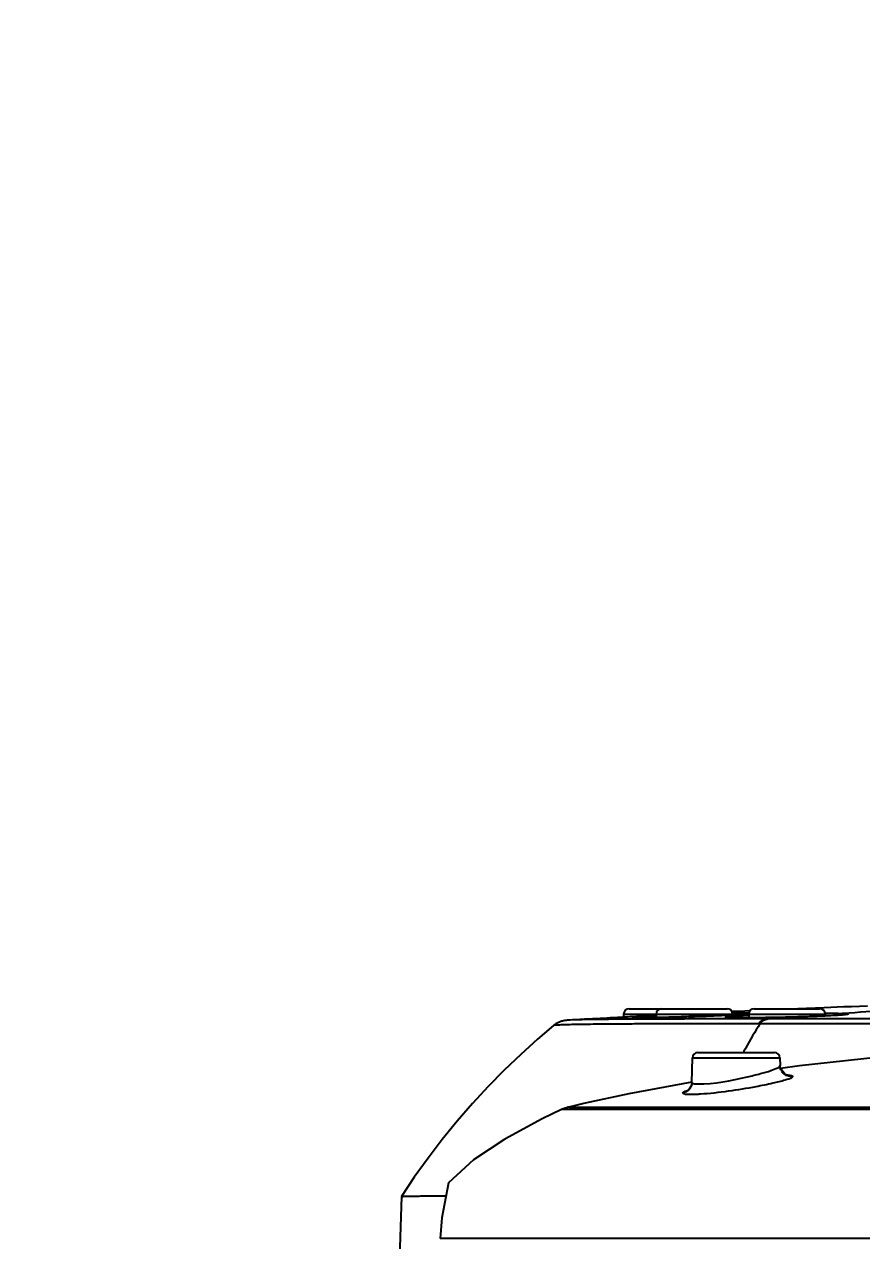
# Model space of a CAD drawing. Header units: millimetres. Extents: x 4086 to 8300, y 123 to 1549.
# Drawn here: x 7691.4 to 7710.28, y 666.22 to 693.67 of the extents above; entities that cross this region are included whole.
import ezdxf

# ---------------------------------------------------------------- set-up
doc = ezdxf.new("R2010")
doc.units = ezdxf.units.MM
for name, color, linetype in [('外形图', 7, 'Continuous'), ('尺寸标注', 7, 'Continuous'), ('运动范围', 7, 'Continuous')]:
    doc.layers.add(name, color=color, linetype=linetype)
doc.styles.add('思源黑', font='SourceHanSansCN-Normal.ttf')
doc.dimstyles.new('尺寸标注_1_4比例', dxfattribs={"dimtxt": 7, "dimasz": 6, "dimexe": 2, "dimexo": 1.5, "dimgap": 1, "dimtad": 1, "dimdec": 1, "dimlfac": 4, "dimdsep": 46, "dimtxsty": '思源黑', "dimcen": 0.09, "dimadec": 0, "dimazin": 0, "dimtp": 0.01, "dimtm": 0.01, "dimtfac": 1, "dimtdec": 1, "dimtofl": 0, "dimtmove": 0, "dimatfit": 3, "dimfxl": 1, "dimtolj": 1, "dimarcsym": 0})

# ---------------------------------------------------------------- blocks, each defined once
blk = doc.blocks.new('*D993')
at = {"layer": 'Defpoints', "color": 0}
for p in [(7690.62, 697.68), (7952.412, 680.804), (7645.229, 641.211), (7664.809, 641.211), (7727.758, 641.211)]:
    blk.add_point(p, dxfattribs=at)
at = {"layer": '尺寸标注', "color": 0, "lineweight": -2}
blk.add_arc((7727.758, 641.211), 67.588, 15.08339, 174.91199, dxfattribs=at)
at = {"layer": '尺寸标注', "color": 0}
for points in [[(7792.042, 658.581), (7793.994, 659.016), (7794.32, 652.942)], [(7659.438, 647.249), (7661.436, 647.16), (7660.171, 641.211)]]:
    blk.add_solid(points, dxfattribs=at)
at = {"layer": '尺寸标注', "color": 0, "insert": (7727.758, 713.509), "char_height": 7, "attachment_point": 5, "style": '思源黑'}
blk.add_mtext('\\A1;-\\A1;170%%d', dxfattribs=at)

msp = doc.modelspace()

# ---------------------------------------------------------------- linework, layer by layer
at = {"layer": '外形图'}
for p, q in [((7705.0378, 671.4544), (7707.2455, 671.4544)), ((7707.7023, 671.3347), (7707.6514, 671.3312)), ((7707.7323, 671.3368), (7707.7023, 671.3347)), ((7707.8569, 671.4544), (7709.3319, 671.4544)), ((7709.032, 671.4618), (7708.8395, 671.4544)), ((7709.4302, 671.4765), (7709.032, 671.4618)), ((7709.8784, 671.4929), (7709.4302, 671.4765)), ((7710.0532, 671.4995), (7709.8784, 671.4929)), ((7710.2282, 671.5062), (7710.0532, 671.4995)), ((7710.408, 671.5134), (7710.2282, 671.5062)), ((7703.6758, 671.1956), (7703.6608, 671.1945)), ((7703.6917, 671.1966), (7703.6758, 671.1956)), ((7703.7081, 671.1976), (7703.6917, 671.1966)), ((7704.688, 671.2501), (7704.3866, 671.2343)), ((7704.8492, 671.2581), (7704.688, 671.2501)), ((7704.9128, 671.3294), (7704.9128, 671.2612)), ((7704.9128, 671.3294), (7707.3705, 671.3294)), ((7705.1637, 671.2466), (7705.1568, 671.2467)), ((7705.1722, 671.2464), (7705.1637, 671.2466)), ((7705.1823, 671.2463), (7705.1722, 671.2464)), ((7705.2014, 671.2463), (7705.1823, 671.2463)), ((7705.2261, 671.2463), (7705.2014, 671.2463)), ((7705.2681, 671.2466), (7705.2261, 671.2463)), ((7705.321, 671.2473), (7705.2681, 671.2466)), ((7705.3854, 671.2483), (7705.321, 671.2473)), ((7705.4625, 671.2498), (7705.3854, 671.2483)), ((7705.5541, 671.2518), (7705.4625, 671.2498)), ((7705.6621, 671.2544), (7705.5541, 671.2518)), ((7705.6455, 671.3294), (7705.6455, 671.2539)), ((7705.7881, 671.2576), (7705.6621, 671.2544)), ((7705.935, 671.2617), (7705.7881, 671.2576)), ((7706.062, 671.2655), (7705.935, 671.2617)), ((7706.21, 671.27), (7706.062, 671.2655)), ((7706.3834, 671.2757), (7706.21, 671.27)), ((7706.5136, 671.2802), (7706.3834, 671.2757)), ((7706.6555, 671.2852), (7706.5136, 671.2802)), ((7706.8088, 671.291), (7706.6555, 671.2852)), ((7706.9643, 671.2972), (7706.8088, 671.291)), ((7707.0954, 671.3027), (7706.9643, 671.2972)), ((7707.0339, 671.3), (7707.0328, 671.3)), ((7707.189, 671.3068), (7707.0954, 671.3027)), ((7707.274, 671.3108), (7707.189, 671.3068)), ((7707.3511, 671.3145), (7707.274, 671.3108)), ((7707.3176, 671.2525), (7707.3011, 671.2531)), ((7707.3367, 671.2519), (7707.3176, 671.2525)), ((7707.3586, 671.2513), (7707.3367, 671.2519)), ((7707.4426, 671.3191), (7707.3511, 671.3145)), ((7707.3835, 671.2507), (7707.3586, 671.2513)), ((7707.3705, 671.3294), (7707.3705, 671.3155)), ((7707.427, 671.2499), (7707.3835, 671.2507)), ((7707.4781, 671.2493), (7707.427, 671.2499)), ((7707.5224, 671.3235), (7707.4426, 671.3191)), ((7707.5378, 671.2489), (7707.4781, 671.2493)), ((7707.5917, 671.3275), (7707.5224, 671.3235)), ((7707.6076, 671.2487), (7707.5378, 671.2489)), ((7707.6514, 671.3312), (7707.5917, 671.3275)), ((7707.6891, 671.2487), (7707.6076, 671.2487)), ((7707.784, 671.2492), (7707.6891, 671.2487)), ((7707.7319, 671.3294), (7707.7319, 671.2489)), ((7707.7319, 671.3294), (7709.4569, 671.3294)), ((7707.8555, 671.2497), (7707.784, 671.2492)), ((7707.9339, 671.2504), (7707.8555, 671.2497)), ((7708.0197, 671.2513), (7707.9339, 671.2504)), ((7707.9832, 671.1162), (7707.9508, 671.1162)), ((7725.6382, 671.1072), (7707.9833, 671.1163)), ((7708.1128, 671.2526), (7708.0197, 671.2513)), ((7708.2135, 671.2541), (7708.1128, 671.2526)), ((7708.6932, 671.264), (7708.1302, 671.2231)), ((7708.1619, 671.2231), (7708.1302, 671.2231)), ((7720.9458, 671.2234), (7708.1619, 671.2231)), ((7708.3222, 671.256), (7708.2135, 671.2541)), ((7708.4391, 671.2582), (7708.3222, 671.256)), ((7708.5646, 671.261), (7708.4391, 671.2582)), ((7708.693, 671.264), (7708.5646, 671.261)), ((7708.8395, 671.2679), (7708.693, 671.264)), ((7708.6932, 671.264), (7708.693, 671.264)), ((7709.4569, 671.3294), (7709.4569, 671.2896)), ((7709.5864, 671.2958), (7709.4569, 671.2896)), ((7709.5713, 671.2949), (7709.5676, 671.2947)), ((7709.648, 671.2991), (7709.5864, 671.2958)), ((7709.7015, 671.3022), (7709.648, 671.2991)), ((7709.7478, 671.3052), (7709.7015, 671.3022)), ((7709.7878, 671.3079), (7709.7478, 671.3052)), ((7709.8114, 671.3097), (7709.7878, 671.3079)), ((7709.8326, 671.3114), (7709.8114, 671.3097)), ((7709.8517, 671.313), (7709.8326, 671.3114)), ((7709.8687, 671.3146), (7709.8517, 671.313)), ((7709.8838, 671.3161), (7709.8687, 671.3146)), ((7709.8969, 671.3175), (7709.8838, 671.3161)), ((7706.453, 669.7901), (7706.4626, 670.344)), ((7706.4626, 670.344), (7708.4364, 670.344)), ((7706.5876, 670.4669), (7708.3114, 670.4669)), ((7708.4364, 670.344), (7708.4394, 670.1692)), ((7708.4501, 670.1026), (7708.4394, 670.1687)), ((7708.8746, 670.1639), (7708.4493, 670.1015)), ((7703.6735, 669.2347), (7703.5289, 669.1842)), ((7703.5289, 669.1842), (7703.5385, 669.1846)), ((7703.5385, 669.1846), (7703.8099, 669.1861)), ((7704.008, 669.3132), (7703.6734, 669.2347)), ((7703.6813, 669.2347), (7703.6735, 669.2347)), ((7704.0119, 669.3141), (7703.6826, 669.235)), ((7703.6826, 669.235), (7703.9283, 669.2346)), ((7703.9283, 669.2346), (7703.9887, 669.2346)), ((7703.9675, 669.1864), (7703.9951, 669.1864)), ((7703.9887, 669.2346), (7704.0132, 669.2346)), ((7703.9951, 669.1864), (7704.5356, 669.1868)), ((7704.0432, 669.3213), (7704.0119, 669.3141)), ((7704.0132, 669.2346), (7704.6039, 669.2347)), ((7704.5356, 669.1868), (7713.5776, 669.1918)), ((7704.6039, 669.2347), (7706.3091, 669.2347)), ((7706.3091, 669.2347), (7713.7456, 669.2343)), ((7732.6886, 666.269), (7700.7772, 666.2691))]:
    msp.add_line(p, q, dxfattribs=at)
for points in [[(7707.7598, 671.4078), (7707.6467, 671.4025), (7707.4544, 671.3931), (7707.3556, 671.3882)], [(7703.3318, 671.0741), (7702.967, 670.7636), (7702.5913, 670.4238), (7702.2212, 670.0681), (7701.8582, 669.6972), (7701.5036, 669.3121), (7701.1587, 668.9139), (7700.8247, 668.5037), (7700.5025, 668.0825), (7700.1932, 667.6515), (7699.9006, 667.2165)], [(7703.6608, 671.1945), (7703.6536, 671.1939), (7703.6465, 671.1933), (7703.6394, 671.1927), (7703.6324, 671.192), (7703.6253, 671.1913), (7703.6181, 671.1905), (7703.6107, 671.1896), (7703.6031, 671.1887), (7703.5953, 671.1876), (7703.5871, 671.1864), (7703.5785, 671.185), (7703.5693, 671.1834), (7703.5595, 671.1815), (7703.5491, 671.1793), (7703.5379, 671.1767), (7703.5257, 671.1736), (7703.5123, 671.1698), (7703.4977, 671.1653), (7703.4821, 671.1599), (7703.4655, 671.1536), (7703.4484, 671.1463), (7703.4307, 671.138), (7703.4121, 671.1284), (7703.3924, 671.1171), (7703.3715, 671.1038), (7703.3491, 671.0878), (7703.3318, 671.0741)], [(7704.3866, 671.2343), (7704.0323, 671.2154), (7703.7081, 671.1976)], [(7705.391, 671.2837), (7705.3167, 671.2802), (7704.8492, 671.2581)], [(7705.1568, 671.2467), (7705.1513, 671.2469), (7705.1491, 671.247), (7705.1471, 671.247), (7705.1455, 671.2471), (7705.1443, 671.2472), (7705.1433, 671.2472), (7705.1426, 671.2473), (7705.1425, 671.2473)], [(7705.6455, 671.2955), (7705.6198, 671.2943), (7705.5427, 671.2907), (7705.391, 671.2837)], [(7707.3011, 671.2531), (7707.2869, 671.2538), (7707.2805, 671.2541), (7707.2747, 671.2544), (7707.2694, 671.2548), (7707.2645, 671.2551), (7707.2602, 671.2554), (7707.2562, 671.2557), (7707.2527, 671.256), (7707.2497, 671.2563), (7707.2471, 671.2566), (7707.245, 671.2568), (7707.2435, 671.257), (7707.2425, 671.2571), (7707.2423, 671.2571)], [(7709.4569, 671.2896), (7709.3982, 671.287), (7709.335, 671.2844), (7709.2695, 671.2818), (7709.2018, 671.2793), (7709.1322, 671.2769), (7709.0609, 671.2745), (7708.9882, 671.2722), (7708.9143, 671.27), (7708.8395, 671.2679)], [(7709.9383, 671.3233), (7709.9383, 671.3233), (7709.938, 671.3232), (7709.9371, 671.3231), (7709.9358, 671.3228), (7709.934, 671.3225), (7709.9317, 671.3221), (7709.9289, 671.3216), (7709.9257, 671.3211), (7709.922, 671.3206), (7709.9179, 671.32), (7709.9133, 671.3194), (7709.9083, 671.3188), (7709.9028, 671.3181), (7709.8969, 671.3175)], [(7718.1744, 670.5098), (7716.4223, 670.5779), (7713.4024, 670.5501), (7711.0227, 670.3964), (7708.8746, 670.1639)], [(7708.5637, 669.9545), (7708.5987, 669.9514), (7708.5511, 669.9718), (7708.4501, 670.1026)], [(7706.4513, 669.7989), (7705.0287, 669.5357), (7704.0432, 669.3213)], [(7706.453, 669.7898), (7706.4413, 669.7206), (7706.3722, 669.618), (7706.3621, 669.6099)], [(7703.5289, 669.1842), (7703.0759, 668.967), (7702.2361, 668.5114), (7701.5273, 668.045), (7700.9647, 667.527), (7700.8109, 666.7338), (7700.7772, 666.2691)], [(7699.9005, 667.2163), (7699.8473, 665.3794), (7699.7955, 663.6306)]]:
    msp.add_lwpolyline(points, dxfattribs=at)
for centre, radius, start, end in [((7705.0378, 671.3294), 0.125, 90, 180), ((7705.7705, 671.3294), 0.125, 90, 180), ((7707.2455, 671.3294), 0.125, 0, 90), ((7707.8569, 671.3294), 0.125, 90, 180), ((7709.3319, 671.3294), 0.125, 0, 90), ((7705.2081, 670.6506), 0.6067, 96.29001, 96.51138), ((7705.1666, 671.987), 0.7406, 268.1083, 268.40703), ((7703.4271, 758.9268), 87.701, 271.449205, 272.356314), ((7705.3318, 712.3003), 41.0355, 272.37718, 272.84769), ((7707.2932, 671.8779), 0.6239, 265.13471, 265.29712), ((7708.8526, 648.1678), 23.1644, 92.77321, 93.07187), ((7718.4753, 664.6776), 12.3101, 148.46391, 151.40534), ((7719.3084, 664.2191), 13.261, 151.38842, 151.88633), ((7706.5876, 670.3419), 0.125, 90, 179), ((7708.3114, 670.3419), 0.125, 1, 90), ((7708.709, 670.183), 0.2704, 203.30228, 213.47288), ((7708.5622, 669.0073), 0.9508, 86.18896, 87.73031), ((7703.8556, 668.5088), 0.7465, 112.02441, 115.14039), ((7703.8578, 668.5034), 0.7523, 106.55189, 112.02584), ((7703.8561, 668.5093), 0.7462, 103.54225, 106.55282)]:
    msp.add_arc(centre, radius, start, end, dxfattribs=at)
for points, knots in [([(7707.3679, 671.356), (7707.4044, 671.357), (7707.5274, 671.36), (7707.6504, 671.3622), (7707.7368, 671.3623)], [0, 0, 0, 0, 0.2972171, 1, 1, 1, 1]), ([(7707.7327, 671.3367), (7707.7084, 671.3349), (7707.5878, 671.3267), (7707.467, 671.3202), (7707.3705, 671.3154)], [0, 0, 0, 0, 0.2013948, 1, 1, 1, 1]), ([(7709.4549, 671.3519), (7709.5351, 671.3521), (7709.6728, 671.3516), (7709.8104, 671.3488), (7709.8679, 671.3461)], [0, 0, 0, 0, 0.5822882, 1, 1, 1, 1]), ([(7709.8679, 671.3461), (7709.8531, 671.3456), (7709.8231, 671.3381), (7709.7987, 671.3194), (7709.7886, 671.3081)], [0, 0, 0, 0, 0.4935551, 1, 1, 1, 1]), ([(7709.8679, 671.3461), (7709.8809, 671.3455), (7709.9041, 671.3442), (7709.9313, 671.3422), (7709.9489, 671.3403), (7709.9588, 671.339), (7709.9668, 671.3374), (7709.9724, 671.3362), (7709.98, 671.3328), (7709.9729, 671.3287), (7709.9675, 671.3273), (7709.9557, 671.3245), (7709.9461, 671.3231), (7709.9389, 671.322)], [0, 0, 0, 0, 0.2565401, 0.4585676, 0.5388186, 0.6050465, 0.6571955, 0.6953835, 0.7323505, 0.767603, 0.8047818, 0.8558472, 1, 1, 1, 1]), ([(7707.9508, 671.1162), (7707.6127, 671.1159), (7706.9716, 671.1152), (7706.1935, 671.1136), (7705.6267, 671.1117), (7705.2464, 671.1099), (7704.898, 671.1079), (7704.5827, 671.1056), (7704.3016, 671.1029), (7704.0554, 671.1), (7703.845, 671.0967), (7703.6922, 671.0936), (7703.5882, 671.0909), (7703.524, 671.0888), (7703.4691, 671.0867), (7703.4235, 671.0845), (7703.3872, 671.0822), (7703.3604, 671.0798), (7703.3437, 671.0778), (7703.3353, 671.0758), (7703.3326, 671.0748), (7703.3318, 671.0741)], [0, 0, 0, 0, 0.2195712, 0.4162377, 0.5052513, 0.5876514, 0.6631437, 0.7314629, 0.7923832, 0.8457148, 0.8913114, 0.9290536, 0.9449506, 0.9588511, 0.9707466, 0.9806296, 0.9884942, 0.9943363, 0.9981583, 0.9993196, 1, 1, 1, 1]), ([(7708.1302, 671.2231), (7707.5752, 671.2232), (7706.784, 671.2231), (7705.7874, 671.2212), (7705.1736, 671.2189), (7704.6581, 671.2156), (7704.246, 671.2114), (7703.9409, 671.206), (7703.7735, 671.2012), (7703.7081, 671.1976)], [0, 0, 0, 0, 0.3765463, 0.5367282, 0.676027, 0.7929645, 0.8864099, 0.9555926, 1, 1, 1, 1]), ([(7705.6454, 671.2955), (7705.4481, 671.2863), (7705.1016, 671.2703), (7704.7552, 671.2537), (7704.6061, 671.2459)], [0, 0, 0, 0, 0.5696705, 1, 1, 1, 1]), ([(7705.1421, 671.2468), (7705.1387, 671.2469), (7705.1329, 671.2472), (7705.1257, 671.2477), (7705.1211, 671.2482), (7705.1192, 671.2487), (7705.1182, 671.2491), (7705.1186, 671.2499), (7705.1196, 671.2501), (7705.1212, 671.2507), (7705.1247, 671.2513), (7705.1308, 671.2523), (7705.1361, 671.253), (7705.1393, 671.2533)], [0, 0, 0, 0, 0.2218891, 0.383126, 0.4839312, 0.5120718, 0.5265715, 0.536459, 0.5578171, 0.5936955, 0.644606, 0.7919871, 1, 1, 1, 1]), ([(7705.1416, 671.2536), (7705.1639, 671.256), (7705.2226, 671.2605), (7705.3304, 671.2677), (7705.4759, 671.2761), (7705.5851, 671.2819), (7705.6453, 671.2851)], [0, 0, 0, 0, 0.1335693, 0.3498088, 0.6417641, 1, 1, 1, 1]), ([(7705.6451, 671.2539), (7705.5862, 671.2524), (7705.4791, 671.25), (7705.3357, 671.2473), (7705.2282, 671.2461), (7705.169, 671.2461), (7705.146, 671.2467)], [0, 0, 0, 0, 0.3540021, 0.6442272, 0.861776, 1, 1, 1, 1]), ([(7707.2403, 671.2562), (7707.2347, 671.2567), (7707.2271, 671.2574), (7707.2179, 671.2587), (7707.213, 671.2596), (7707.2095, 671.2607), (7707.2072, 671.2615), (7707.2058, 671.2629), (7707.207, 671.2645), (7707.2091, 671.2654), (7707.2125, 671.2666), (7707.2172, 671.2677), (7707.2262, 671.2695), (7707.2408, 671.2717), (7707.2623, 671.2744), (7707.2891, 671.2772), (7707.335, 671.2813), (7707.4429, 671.2895), (7707.5402, 671.2951), (7707.6112, 671.2989)], [0, 0, 0, 0, 0.037534, 0.0517629, 0.0629787, 0.0712198, 0.076598, 0.0795892, 0.0824363, 0.0875835, 0.0955846, 0.1065578, 0.1205374, 0.1575437, 0.2065673, 0.2674285, 0.339898, 0.518549, 1, 1, 1, 1]), ([(7707.7319, 671.2488), (7707.6752, 671.2486), (7707.5717, 671.2484), (7707.4322, 671.2494), (7707.3256, 671.2516), (7707.2658, 671.2541), (7707.242, 671.2561)], [0, 0, 0, 0, 0.3467051, 0.6339964, 0.8538158, 1, 1, 1, 1]), ([(7708.6932, 671.264), (7708.5238, 671.2597), (7708.2033, 671.2532), (7707.8829, 671.2495), (7707.7319, 671.2488)], [0, 0, 0, 0, 0.5289002, 1, 1, 1, 1]), ([(7707.9508, 671.1162), (7707.9743, 671.1461), (7708.0267, 671.1968), (7708.0971, 671.2211), (7708.1302, 671.2231)], [0, 0, 0, 0, 0.5332324, 1, 1, 1, 1]), ([(7707.9833, 671.1163), (7708.0066, 671.1461), (7708.0474, 671.1853), (7708.1125, 671.2156), (7708.1456, 671.2221), (7708.1619, 671.2231)], [0, 0, 0, 0, 0.5318267, 0.7712622, 1, 1, 1, 1]), ([(7709.5676, 671.2947), (7709.4338, 671.288), (7709.1424, 671.2764), (7708.8509, 671.2679), (7708.6932, 671.264)], [0, 0, 0, 0, 0.4593788, 1, 1, 1, 1]), ([(7709.9389, 671.322), (7709.9199, 671.3193), (7709.8737, 671.3144), (7709.7512, 671.3045), (7709.6476, 671.2987), (7709.5713, 671.2949)], [0, 0, 0, 0, 0.1560617, 0.3776437, 1, 1, 1, 1]), ([(7706.5822, 669.7573), (7706.9595, 669.7507), (7707.4379, 669.8546), (7707.9767, 669.9816), (7708.2151, 670.0485), (7708.3459, 670.1043), (7708.4398, 670.1452), (7708.4394, 670.1692)], [0, 0, 0, 0, 0.5903604, 0.7482589, 0.876544, 0.9625344, 1, 1, 1, 1]), ([(7708.4606, 670.076), (7708.4541, 670.0912), (7708.444, 670.1218), (7708.4397, 670.1537), (7708.4394, 670.1692)], [0, 0, 0, 0, 0.5169854, 1, 1, 1, 1]), ([(7708.5345, 669.9782), (7708.5245, 669.9859), (7708.5059, 670.0032), (7708.4904, 670.0233), (7708.4834, 670.0338)], [0, 0, 0, 0, 0.5000312, 1, 1, 1, 1]), ([(7708.5788, 669.9511), (7708.571, 669.9548), (7708.5557, 669.963), (7708.5413, 669.9729), (7708.5345, 669.9782)], [0, 0, 0, 0, 0.5000889, 1, 1, 1, 1]), ([(7706.453, 669.7901), (7706.4527, 669.7765), (7706.5124, 669.7568), (7706.55, 669.7578), (7706.5822, 669.7573)], [0, 0, 0, 0, 0.2963043, 1, 1, 1, 1]), ([(7708.2783, 669.7713), (7708.1508, 669.742), (7707.6095, 669.6347), (7707.062, 669.5531), (7706.6419, 669.5248)], [0, 0, 0, 0, 0.2370483, 1, 1, 1, 1]), ([(7708.7211, 669.9266), (7708.7226, 669.9205), (7708.6692, 669.8643), (7708.6067, 669.8599), (7708.5512, 669.8427)], [0, 0, 0, 0, 0.0975201, 1, 1, 1, 1]), ([(7708.721, 669.9266), (7708.6978, 669.9237), (7708.6486, 669.9257), (7708.6016, 669.9403), (7708.5788, 669.9511)], [0, 0, 0, 0, 0.481437, 1, 1, 1, 1]), ([(7708.6254, 669.956), (7708.6498, 669.9544), (7708.6774, 669.9547), (7708.7227, 669.9364), (7708.7211, 669.9266)], [0, 0, 0, 0, 0.7111738, 1, 1, 1, 1]), ([(7706.247, 669.5494), (7706.2421, 669.5618), (7706.3008, 669.5939), (7706.333, 669.6058), (7706.3636, 669.6166)], [0, 0, 0, 0, 0.2906307, 1, 1, 1, 1]), ([(7706.3379, 669.5193), (7706.3144, 669.5211), (7706.2876, 669.5197), (7706.2448, 669.5402), (7706.247, 669.5494)], [0, 0, 0, 0, 0.7125604, 1, 1, 1, 1]), ([(7706.6419, 669.5248), (7706.6108, 669.5228), (7706.5097, 669.5171), (7706.4079, 669.5142), (7706.3379, 669.5193)], [0, 0, 0, 0, 0.3071515, 1, 1, 1, 1]), ([(7703.8099, 669.1861), (7703.8347, 669.1861), (7703.8873, 669.1863), (7703.9398, 669.1864), (7703.9675, 669.1864)], [0, 0, 0, 0, 0.4729056, 1, 1, 1, 1]), ([(7699.9006, 667.2165), (7699.9009, 667.2169), (7699.9027, 667.2173), (7699.9059, 667.2179), (7699.9113, 667.2185), (7699.9186, 667.2191), (7699.9278, 667.2197), (7699.944, 667.2205), (7699.9691, 667.2215), (7700.0052, 667.2226), (7700.049, 667.2237), (7700.1006, 667.2248), (7700.16, 667.2259), (7700.227, 667.2269), (7700.3318, 667.2284), (7700.4816, 667.2301), (7700.6839, 667.232), (7700.8287, 667.233), (7700.9061, 667.2336)], [0, 0, 0, 0, 0.0015395, 0.0049332, 0.0102443, 0.0174877, 0.0266694, 0.0377923, 0.0658664, 0.1017087, 0.1453057, 0.196635, 0.2556663, 0.3223634, 0.3966848, 0.5680158, 0.7692625, 1, 1, 1, 1])]:
    msp.add_open_spline(points, degree=3, knots=knots, dxfattribs=at)
for points in [[(7710.8858, 671.4175), (7710.5465, 671.3943), (7710.2072, 671.3699), (7709.8679, 671.3461)], [(7706.453, 669.7901), (7706.4511, 669.6845), (7706.351, 669.5679), (7706.247, 669.5494)], [(7708.5512, 669.8427), (7708.4614, 669.8149), (7708.37, 669.7923), (7708.2783, 669.7713)]]:
    msp.add_open_spline(points, degree=3, dxfattribs=at)
at = {"layer": '运动范围'}
msp.add_arc((7727.9003, 641.2169), 227.975, 10, 349.993572, dxfattribs=at)

# ---------------------------------------------------------------- dimensions: what is measured, and where the dimension line sits
at = {"layer": '尺寸标注'}
dim = msp.add_angular_dim_2l(base=(7690.6199, 697.6803), line1=((7645.2287, 641.2105), (7664.8089, 641.2105)), line2=((7727.7585, 641.2105), (7952.4119, 680.8043)), text='\\A1;-<>', dimstyle='尺寸标注_1_4比例', dxfattribs=at)
dim.commit()
dim.dimension.update_dxf_attribs({"geometry": '*D993', "text_midpoint": (7727.7585, 708.7983), "dimtype": 162})

doc.saveas('drawing.dxf')
